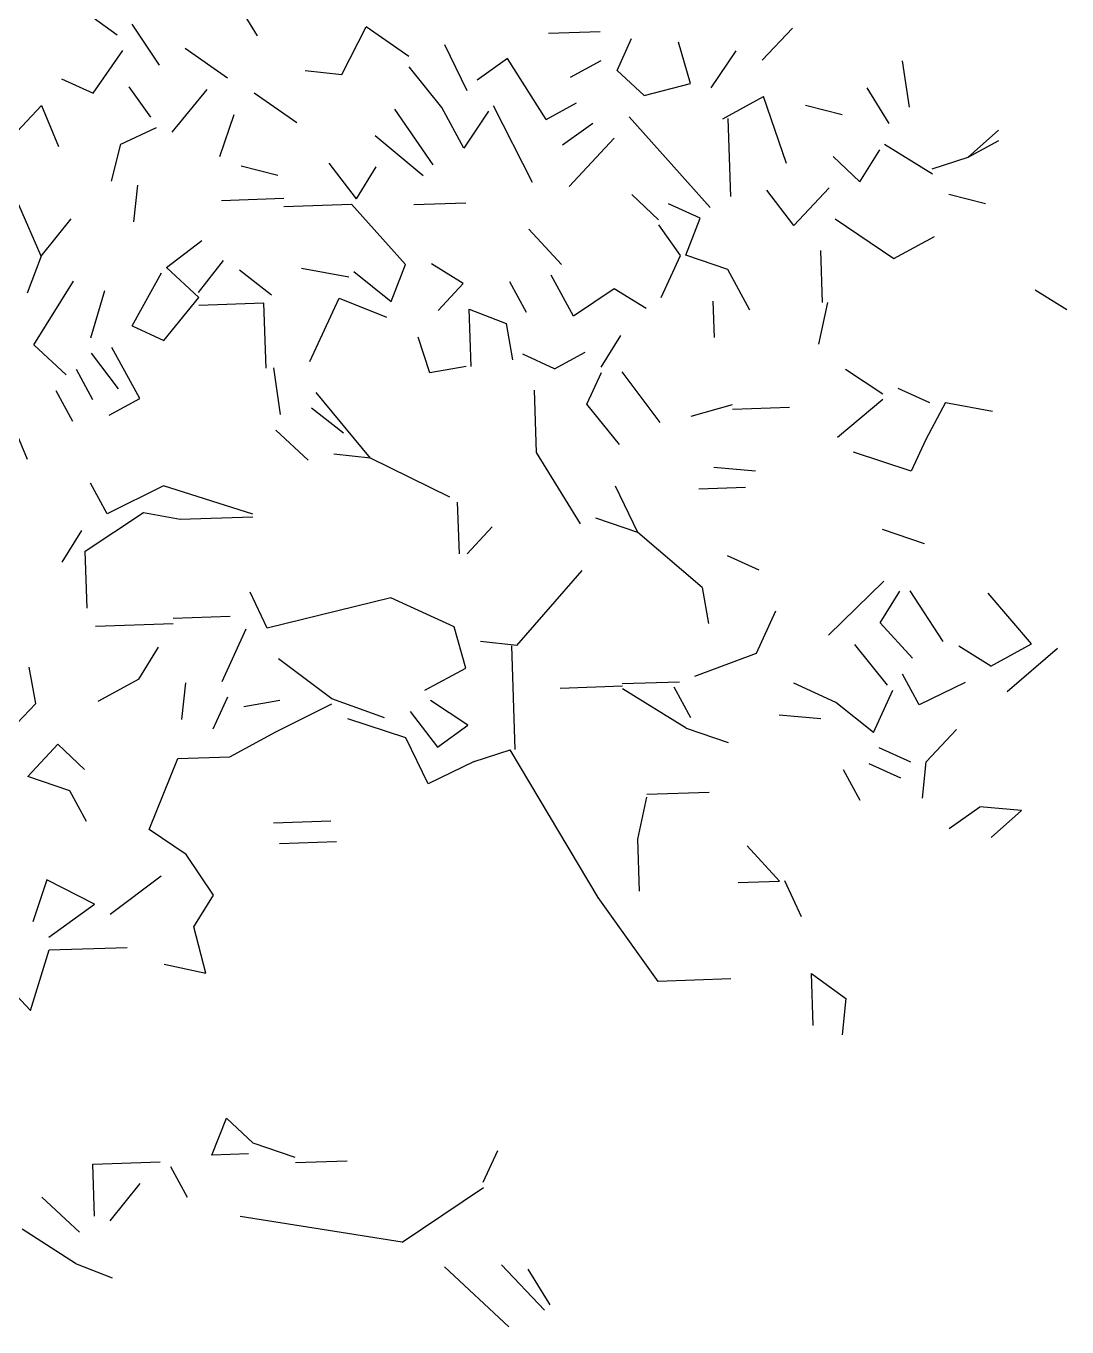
# Model space of a CAD drawing. Header units: inches. Extents: x -241 to -33, y 8 to 217.
# Drawn here: x -98.8 to -58.7, y 48.2 to 98.3 of the extents above; entities that cross this region are included whole.
import ezdxf

# ---------------------------------------------------------------- set-up
doc = ezdxf.new("R2010")
doc.units = ezdxf.units.IN
doc.header["$MEASUREMENT"] = 0
doc.layers.add('cben.net', color=7, linetype='Continuous')

# ---------------------------------------------------------------- blocks, each defined once
blk = doc.blocks.new('A$C18E60CC8')
at = {"layer": 'cben.net', "color": 3, "linetype": 'Continuous'}
for p, q in [((150.621, 89.767), (149.773, 91.141)), ((145.217, 89.788), (143.37, 91.124)), ((145.217, 89.788), (143.37, 91.124)), ((145.217, 89.788), (143.37, 91.124)), ((146.856, 88.641), (145.803, 90.207)), ((146.856, 88.641), (145.803, 90.207)), ((153.873, 88.279), (154.812, 90.112)), ((153.873, 88.279), (154.812, 90.112)), ((153.873, 88.279), (154.812, 90.112)), ((153.873, 88.279), (154.812, 90.112)), ((153.873, 88.279), (154.812, 90.112)), ((156.451, 88.965), (154.812, 90.112)), ((156.451, 88.965), (154.812, 90.112)), ((156.451, 88.965), (154.812, 90.112)), ((163.823, 89.916), (161.825, 89.848)), ((163.823, 89.916), (161.825, 89.848)), ((163.823, 89.916), (161.825, 89.848)), ((163.823, 89.916), (161.825, 89.848)), ((163.823, 89.916), (161.825, 89.848)), ((163.823, 89.916), (161.825, 89.848)), ((163.823, 89.916), (161.825, 89.848)), ((164.474, 88.434), (165.031, 89.656)), ((164.474, 88.434), (165.031, 89.656)), ((164.474, 88.434), (165.031, 89.656)), ((164.474, 88.434), (165.031, 89.656)), ((170.063, 88.824), (171.222, 90.064)), ((144.291, 87.554), (145.437, 89.194)), ((144.291, 87.554), (145.437, 89.194)), ((144.291, 87.554), (145.437, 89.194)), ((149.474, 88.13), (147.836, 89.275)), ((158.696, 87.642), (157.835, 89.412)), ((158.696, 87.642), (157.835, 89.412)), ((167.292, 87.931), (166.837, 89.517)), ((167.292, 87.931), (166.837, 89.517)), ((167.292, 87.931), (166.837, 89.517)), ((167.292, 87.931), (166.837, 89.517)), ((168.098, 87.757), (169.05, 89.191)), ((168.098, 87.757), (169.05, 89.191)), ((168.098, 87.757), (169.05, 89.191)), ((160.256, 88.894), (159.084, 88.054)), ((160.256, 88.894), (159.084, 88.054)), ((160.256, 88.894), (159.084, 88.054)), ((160.256, 88.894), (159.084, 88.054)), ((160.256, 88.894), (159.084, 88.054)), ((160.256, 88.894), (159.084, 88.054)), ((161.737, 86.541), (160.256, 88.894)), ((161.737, 86.541), (160.256, 88.894)), ((161.737, 86.541), (160.256, 88.894)), ((162.682, 88.174), (163.859, 88.815)), ((175.726, 87.014), (175.466, 88.806)), ((175.726, 87.014), (175.466, 88.806)), ((175.726, 87.014), (175.466, 88.806)), ((175.726, 87.014), (175.466, 88.806)), ((175.726, 87.014), (175.466, 88.806)), ((175.726, 87.014), (175.466, 88.806)), ((175.726, 87.014), (175.466, 88.806)), ((175.726, 87.014), (175.466, 88.806)), ((175.726, 87.014), (175.466, 88.806)), ((175.726, 87.014), (175.466, 88.806)), ((152.466, 88.431), (153.873, 88.279)), ((152.466, 88.431), (153.873, 88.279)), ((152.466, 88.431), (153.873, 88.279)), ((152.466, 88.431), (153.873, 88.279)), ((157.718, 87.006), (156.465, 88.566)), ((165.507, 87.469), (164.474, 88.434)), ((165.507, 87.469), (164.474, 88.434)), ((143.071, 88.114), (144.291, 87.554)), ((143.071, 88.114), (144.291, 87.554)), ((146.523, 86.629), (145.682, 87.801)), ((147.343, 86.056), (148.689, 87.702)), ((147.343, 86.056), (148.689, 87.702)), ((165.507, 87.469), (167.292, 87.931)), ((165.507, 87.469), (167.292, 87.931)), ((165.507, 87.469), (167.292, 87.931)), ((165.507, 87.469), (167.292, 87.931)), ((165.507, 87.469), (167.292, 87.931)), ((174.948, 86.389), (174.102, 87.761)), ((174.948, 86.389), (174.102, 87.761)), ((152.135, 86.418), (150.494, 87.563)), ((152.135, 86.418), (150.494, 87.563)), ((161.737, 86.541), (162.914, 87.182)), ((161.737, 86.541), (162.914, 87.182)), ((168.538, 86.572), (170.11, 87.426)), ((168.538, 86.572), (170.11, 87.426)), ((170.999, 84.853), (170.11, 87.426)), ((170.999, 84.853), (170.11, 87.426)), ((170.999, 84.853), (170.11, 87.426)), ((170.999, 84.853), (170.11, 87.426)), ((170.999, 84.853), (170.11, 87.426)), ((140.566, 85.228), (142.306, 87.087)), ((140.566, 85.228), (142.306, 87.087)), ((142.306, 87.087), (142.96, 85.508)), ((142.306, 87.087), (142.96, 85.508)), ((142.306, 87.087), (142.96, 85.508)), ((142.306, 87.087), (142.96, 85.508)), ((149.176, 85.117), (149.722, 86.737)), ((149.176, 85.117), (149.722, 86.737)), ((149.176, 85.117), (149.722, 86.737)), ((149.176, 85.117), (149.722, 86.737)), ((149.176, 85.117), (149.722, 86.737)), ((157.392, 84.796), (155.918, 86.946)), ((157.392, 84.796), (155.918, 86.946)), ((157.392, 84.796), (155.918, 86.946)), ((157.392, 84.796), (155.918, 86.946)), ((158.571, 85.435), (157.718, 87.006)), ((158.571, 85.435), (157.718, 87.006)), ((158.571, 85.435), (157.718, 87.006)), ((158.571, 85.435), (157.718, 87.006)), ((159.523, 86.869), (158.571, 85.435)), ((159.523, 86.869), (158.571, 85.435)), ((161.217, 84.124), (159.716, 87.074)), ((161.217, 84.124), (159.716, 87.074)), ((168.054, 83.154), (164.934, 86.649)), ((168.054, 83.154), (164.934, 86.649)), ((168.054, 83.154), (164.934, 86.649)), ((173.135, 86.726), (171.724, 87.079)), ((145.358, 85.589), (146.739, 86.237)), ((162.369, 85.563), (163.542, 86.402)), ((162.369, 85.563), (163.542, 86.402)), ((162.369, 85.563), (163.542, 86.402)), ((162.369, 85.563), (163.542, 86.402)), ((168.737, 86.578), (168.838, 83.58)), ((168.737, 86.578), (168.838, 83.58)), ((177.993, 85.089), (179.16, 86.129)), ((177.993, 85.089), (179.16, 86.129)), ((177.993, 85.089), (179.16, 86.129)), ((177.993, 85.089), (179.16, 86.129)), ((157.006, 84.38), (155.153, 85.92)), ((162.621, 83.97), (164.361, 85.829)), ((162.621, 83.97), (164.361, 85.829)), ((162.621, 83.97), (164.361, 85.829)), ((177.993, 85.089), (179.172, 85.73)), ((177.993, 85.089), (179.172, 85.73)), ((145.005, 84.175), (145.358, 85.589)), ((145.005, 84.175), (145.358, 85.589)), ((173.822, 84.148), (174.582, 85.377)), ((173.822, 84.148), (174.582, 85.377)), ((176.614, 84.443), (174.774, 85.582)), ((176.614, 84.443), (174.774, 85.582)), ((176.614, 84.443), (174.774, 85.582)), ((176.614, 84.443), (174.774, 85.582)), ((176.614, 84.443), (174.774, 85.582)), ((151.403, 84.391), (149.989, 84.745)), ((151.403, 84.391), (149.989, 84.745)), ((151.403, 84.391), (149.989, 84.745)), ((154.433, 83.494), (153.387, 84.86)), ((154.433, 83.494), (153.387, 84.86)), ((154.433, 83.494), (153.387, 84.86)), ((154.433, 83.494), (153.387, 84.86)), ((154.433, 83.494), (155.193, 84.721)), ((154.433, 83.494), (155.193, 84.721)), ((172.789, 85.115), (173.822, 84.148)), ((172.789, 85.115), (173.822, 84.148)), ((172.789, 85.115), (173.822, 84.148)), ((172.789, 85.115), (173.822, 84.148)), ((172.789, 85.115), (173.822, 84.148)), ((172.789, 85.115), (173.822, 84.148)), ((176.607, 84.644), (177.993, 85.089)), ((176.607, 84.644), (177.993, 85.089)), ((145.858, 82.604), (146.012, 84.011)), ((145.858, 82.604), (146.012, 84.011)), ((145.858, 82.604), (146.012, 84.011)), ((145.858, 82.604), (146.012, 84.011)), ((145.858, 82.604), (146.012, 84.011)), ((145.858, 82.604), (146.012, 84.011)), ((166.068, 82.687), (165.035, 83.652)), ((166.068, 82.687), (165.035, 83.652)), ((166.068, 82.687), (165.035, 83.652)), ((166.068, 82.687), (165.035, 83.652)), ((166.068, 82.687), (165.035, 83.652)), ((166.068, 82.687), (165.035, 83.652)), ((171.279, 82.462), (170.231, 83.828)), ((171.279, 82.462), (170.231, 83.828)), ((171.279, 82.462), (172.632, 83.908)), ((171.279, 82.462), (172.632, 83.908)), ((177.241, 83.665), (178.654, 83.311)), ((177.241, 83.665), (178.654, 83.311)), ((177.241, 83.665), (178.654, 83.311)), ((142.3, 81.282), (141.434, 83.254)), ((142.3, 81.282), (141.434, 83.254)), ((142.3, 81.282), (141.434, 83.254)), ((142.3, 81.282), (141.434, 83.254)), ((151.633, 83.5), (149.233, 83.419)), ((151.633, 83.5), (149.233, 83.419)), ((151.633, 83.5), (149.233, 83.419)), ((151.642, 83.199), (154.241, 83.287)), ((151.642, 83.199), (154.241, 83.287)), ((151.642, 83.199), (154.241, 83.287)), ((156.321, 80.956), (154.241, 83.287)), ((156.321, 80.956), (154.241, 83.287)), ((156.321, 80.956), (154.241, 83.287)), ((156.321, 80.956), (154.241, 83.287)), ((156.321, 80.956), (154.241, 83.287)), ((156.643, 83.267), (158.643, 83.335)), ((156.643, 83.267), (158.643, 83.335)), ((156.643, 83.267), (158.643, 83.335)), ((167.666, 82.74), (166.448, 83.3)), ((167.666, 82.74), (166.448, 83.3)), ((167.666, 82.74), (166.448, 83.3)), ((167.666, 82.74), (166.448, 83.3)), ((142.3, 81.282), (143.454, 82.723)), ((167.113, 81.321), (167.666, 82.74)), ((167.113, 81.321), (167.666, 82.74)), ((172.872, 82.716), (175.122, 81.191)), ((162.325, 80.958), (161.078, 82.319)), ((166.915, 81.313), (166.075, 82.487)), ((166.915, 81.313), (166.075, 82.487)), ((166.915, 81.313), (166.075, 82.487)), ((166.915, 81.313), (166.075, 82.487)), ((166.915, 81.313), (166.075, 82.487)), ((166.915, 81.313), (166.075, 82.487)), ((166.915, 81.313), (166.075, 82.487)), ((166.915, 81.313), (166.075, 82.487)), ((147.12, 80.845), (148.484, 81.892)), ((147.12, 80.845), (148.484, 81.892)), ((175.122, 81.191), (176.695, 82.046)), ((175.122, 81.191), (176.695, 82.046)), ((142.3, 81.282), (141.749, 79.865)), ((142.3, 81.282), (141.749, 79.865)), ((142.3, 81.282), (141.749, 79.865)), ((142.3, 81.282), (141.749, 79.865)), ((142.3, 81.282), (141.749, 79.865)), ((142.3, 81.282), (141.749, 79.865)), ((166.168, 79.688), (166.915, 81.313)), ((166.168, 79.688), (166.915, 81.313)), ((168.734, 80.775), (167.113, 81.321)), ((168.734, 80.775), (167.113, 81.321)), ((168.734, 80.775), (167.113, 81.321)), ((168.734, 80.775), (167.113, 81.321)), ((172.379, 79.497), (172.311, 81.497)), ((145.794, 78.6), (146.927, 80.638)), ((145.794, 78.6), (146.927, 80.638)), ((145.794, 78.6), (146.927, 80.638)), ((148.359, 79.686), (147.12, 80.845)), ((148.352, 79.885), (149.312, 81.119)), ((148.352, 79.885), (149.312, 81.119)), ((148.352, 79.885), (149.312, 81.119)), ((148.352, 79.885), (149.312, 81.119)), ((148.352, 79.885), (149.312, 81.119)), ((148.352, 79.885), (149.312, 81.119)), ((151.157, 79.781), (149.925, 80.74)), ((151.157, 79.781), (149.925, 80.74)), ((151.157, 79.781), (149.925, 80.74)), ((152.324, 80.821), (154.136, 80.482)), ((152.324, 80.821), (154.136, 80.482)), ((154.329, 80.689), (155.768, 79.537)), ((154.329, 80.689), (155.768, 79.537)), ((154.329, 80.689), (155.768, 79.537)), ((154.329, 80.689), (155.768, 79.537)), ((154.329, 80.689), (155.768, 79.537)), ((154.329, 80.689), (155.768, 79.537)), ((155.768, 79.537), (156.321, 80.956)), ((155.768, 79.537), (156.321, 80.956)), ((158.547, 80.229), (157.321, 80.989)), ((158.547, 80.229), (157.321, 80.989)), ((158.547, 80.229), (157.321, 80.989)), ((169.587, 79.204), (168.734, 80.775)), ((169.587, 79.204), (168.734, 80.775)), ((169.587, 79.204), (168.734, 80.775)), ((169.587, 79.204), (168.734, 80.775)), ((142.017, 77.871), (143.536, 80.325)), ((142.017, 77.871), (143.536, 80.325)), ((142.017, 77.871), (143.536, 80.325)), ((157.582, 79.197), (158.547, 80.229)), ((157.582, 79.197), (158.547, 80.229)), ((157.582, 79.197), (158.547, 80.229)), ((160.984, 79.113), (160.345, 80.292)), ((162.79, 78.973), (161.938, 80.546)), ((162.79, 78.973), (161.938, 80.546)), ((162.79, 78.973), (161.938, 80.546)), ((162.79, 78.973), (161.938, 80.546)), ((162.79, 78.973), (161.938, 80.546)), ((162.79, 78.973), (161.938, 80.546)), ((162.79, 78.973), (161.938, 80.546)), ((162.79, 78.973), (161.938, 80.546)), ((144.208, 78.146), (144.749, 79.966)), ((144.208, 78.146), (144.749, 79.966)), ((144.208, 78.146), (144.749, 79.966)), ((144.208, 78.146), (144.749, 79.966)), ((144.208, 78.146), (144.749, 79.966)), ((147.015, 78.04), (148.359, 79.686)), ((147.015, 78.04), (148.359, 79.686)), ((147.015, 78.04), (148.359, 79.686)), ((147.015, 78.04), (148.359, 79.686)), ((147.015, 78.04), (148.359, 79.686)), ((147.015, 78.04), (148.359, 79.686)), ((147.015, 78.04), (148.359, 79.686)), ((147.015, 78.04), (148.359, 79.686)), ((147.015, 78.04), (148.359, 79.686)), ((152.644, 77.23), (153.763, 79.669)), ((152.644, 77.23), (153.763, 79.669)), ((152.644, 77.23), (153.763, 79.669)), ((152.644, 77.23), (153.763, 79.669)), ((152.644, 77.23), (153.763, 79.669)), ((152.644, 77.23), (153.763, 79.669)), ((153.763, 79.669), (155.588, 78.931)), ((153.763, 79.669), (155.588, 78.931)), ((153.763, 79.669), (155.588, 78.931)), ((164.355, 80.026), (162.79, 78.973)), ((164.355, 80.026), (162.79, 78.973)), ((164.355, 80.026), (162.79, 78.973)), ((165.584, 79.268), (164.355, 80.026)), ((165.584, 79.268), (164.355, 80.026)), ((165.584, 79.268), (164.355, 80.026)), ((165.584, 79.268), (164.355, 80.026)), ((165.584, 79.268), (164.355, 80.026)), ((165.584, 79.268), (164.355, 80.026)), ((165.584, 79.268), (164.355, 80.026)), ((165.584, 79.268), (164.355, 80.026)), ((165.584, 79.268), (164.355, 80.026)), ((165.584, 79.268), (164.355, 80.026)), ((181.794, 79.215), (180.569, 79.973)), ((150.868, 79.471), (148.369, 79.387)), ((150.868, 79.471), (148.369, 79.387)), ((150.868, 79.471), (148.369, 79.387)), ((150.868, 79.471), (148.369, 79.387)), ((150.868, 79.471), (148.369, 79.387)), ((150.868, 79.471), (148.369, 79.387)), ((150.952, 76.972), (150.868, 79.471)), ((150.952, 76.972), (150.868, 79.471)), ((158.78, 79.237), (160.199, 78.686)), ((158.78, 79.237), (160.199, 78.686)), ((158.78, 79.237), (160.199, 78.686)), ((158.78, 79.237), (160.199, 78.686)), ((158.78, 79.237), (160.199, 78.686)), ((158.78, 79.237), (160.199, 78.686)), ((158.855, 77.04), (158.78, 79.237)), ((168.223, 78.157), (168.175, 79.556)), ((168.223, 78.157), (168.175, 79.556)), ((168.223, 78.157), (168.175, 79.556)), ((172.233, 77.891), (172.581, 79.504)), ((172.233, 77.891), (172.581, 79.504)), ((172.233, 77.891), (172.581, 79.504)), ((172.233, 77.891), (172.581, 79.504)), ((160.199, 78.686), (160.448, 77.294)), ((145.794, 78.6), (147.015, 78.04)), ((145.794, 78.6), (147.015, 78.04)), ((145.794, 78.6), (147.015, 78.04)), ((145.794, 78.6), (147.015, 78.04)), ((157.262, 76.787), (156.815, 78.171)), ((157.262, 76.787), (156.815, 78.171)), ((157.262, 76.787), (156.815, 78.171)), ((157.262, 76.787), (156.815, 78.171)), ((163.859, 77.009), (164.617, 78.235)), ((163.859, 77.009), (164.617, 78.235)), ((163.859, 77.009), (164.617, 78.235)), ((163.859, 77.009), (164.617, 78.235)), ((163.859, 77.009), (164.617, 78.235)), ((143.256, 76.712), (142.017, 77.871)), ((143.256, 76.712), (142.017, 77.871)), ((143.256, 76.712), (142.017, 77.871)), ((143.256, 76.712), (142.017, 77.871)), ((146.089, 75.807), (145.021, 77.772)), ((146.089, 75.807), (145.021, 77.772)), ((146.089, 75.807), (145.021, 77.772)), ((146.089, 75.807), (145.021, 77.772)), ((145.274, 76.181), (144.229, 77.547)), ((145.274, 76.181), (144.229, 77.547)), ((145.274, 76.181), (144.229, 77.547)), ((162.061, 76.948), (160.84, 77.507)), ((162.061, 76.948), (160.84, 77.507)), ((162.061, 76.948), (160.84, 77.507)), ((162.061, 76.948), (160.84, 77.507)), ((162.061, 76.948), (163.239, 77.587)), ((162.061, 76.948), (163.239, 77.587)), ((144.289, 75.747), (143.65, 76.926)), ((144.289, 75.747), (143.65, 76.926)), ((144.289, 75.747), (143.65, 76.926)), ((144.289, 75.747), (143.65, 76.926)), ((144.289, 75.747), (143.65, 76.926)), ((151.512, 75.19), (151.252, 76.983)), ((151.512, 75.19), (151.252, 76.983)), ((151.512, 75.19), (151.252, 76.983)), ((158.655, 77.032), (157.262, 76.787)), ((158.655, 77.032), (157.262, 76.787)), ((158.655, 77.032), (157.262, 76.787)), ((163.306, 75.59), (163.867, 76.807)), ((163.306, 75.59), (163.867, 76.807)), ((163.306, 75.59), (163.867, 76.807)), ((163.306, 75.59), (163.867, 76.807)), ((163.306, 75.59), (163.867, 76.807)), ((163.306, 75.59), (163.867, 76.807)), ((163.306, 75.59), (163.867, 76.807)), ((163.306, 75.59), (163.867, 76.807)), ((163.306, 75.59), (163.867, 76.807)), ((163.306, 75.59), (163.867, 76.807)), ((166.132, 74.885), (164.663, 76.835)), ((166.132, 74.885), (164.663, 76.835)), ((166.132, 74.885), (164.663, 76.835)), ((174.699, 75.974), (173.265, 76.926)), ((174.699, 75.974), (173.265, 76.926)), ((174.699, 75.974), (173.265, 76.926)), ((174.699, 75.974), (173.265, 76.926)), ((161.369, 73.722), (161.288, 76.122)), ((161.369, 73.722), (161.288, 76.122)), ((176.512, 75.634), (175.292, 76.194)), ((176.512, 75.634), (175.292, 76.194)), ((176.512, 75.634), (175.292, 76.194)), ((176.512, 75.634), (175.292, 76.194)), ((176.512, 75.634), (175.292, 76.194)), ((176.512, 75.634), (175.292, 76.194)), ((143.516, 74.921), (142.877, 76.099)), ((144.91, 75.167), (146.089, 75.807)), ((144.91, 75.167), (146.089, 75.807)), ((144.91, 75.167), (146.089, 75.807)), ((144.91, 75.167), (146.089, 75.807)), ((144.91, 75.167), (146.089, 75.807)), ((144.91, 75.167), (146.089, 75.807)), ((144.91, 75.167), (146.089, 75.807)), ((144.91, 75.167), (146.089, 75.807)), ((144.91, 75.167), (146.089, 75.807)), ((144.91, 75.167), (146.089, 75.807)), ((154.971, 73.506), (152.884, 76.038)), ((154.971, 73.506), (152.884, 76.038)), ((154.971, 73.506), (152.884, 76.038)), ((154.971, 73.506), (152.884, 76.038)), ((154.971, 73.506), (152.884, 76.038)), ((154.971, 73.506), (152.884, 76.038)), ((172.954, 74.313), (174.706, 75.775)), ((172.954, 74.313), (174.706, 75.775)), ((172.954, 74.313), (174.706, 75.775)), ((177.112, 75.654), (176.36, 74.229)), ((177.112, 75.654), (176.36, 74.229)), ((177.112, 75.654), (176.36, 74.229)), ((177.112, 75.654), (176.36, 74.229)), ((177.112, 75.654), (178.925, 75.317)), ((177.112, 75.654), (178.925, 75.317)), ((177.112, 75.654), (178.925, 75.317)), ((153.939, 74.473), (152.706, 75.43)), ((153.939, 74.473), (152.706, 75.43)), ((153.939, 74.473), (152.706, 75.43)), ((164.559, 74.03), (163.306, 75.59)), ((164.559, 74.03), (163.306, 75.59)), ((164.559, 74.03), (163.306, 75.59)), ((164.559, 74.03), (163.306, 75.59)), ((164.559, 74.03), (163.306, 75.59)), ((164.559, 74.03), (163.306, 75.59)), ((164.559, 74.03), (163.306, 75.59)), ((167.324, 75.125), (168.909, 75.579)), ((167.324, 75.125), (168.909, 75.579)), ((167.324, 75.125), (168.909, 75.579)), ((171.116, 75.452), (168.917, 75.377)), ((171.116, 75.452), (168.917, 75.377)), ((141.764, 73.46), (141.112, 75.038)), ((141.764, 73.46), (141.112, 75.038)), ((152.573, 73.425), (151.333, 74.584)), ((152.573, 73.425), (151.333, 74.584)), ((152.573, 73.425), (151.333, 74.584)), ((152.573, 73.425), (151.333, 74.584)), ((152.573, 73.425), (151.333, 74.584)), ((176.36, 74.229), (175.8, 73.008)), ((154.971, 73.506), (153.567, 73.66)), ((163.061, 70.979), (161.369, 73.722)), ((163.061, 70.979), (161.369, 73.722)), ((163.061, 70.979), (161.369, 73.722)), ((163.061, 70.979), (161.369, 73.722)), ((175.8, 73.008), (173.573, 73.733)), ((175.8, 73.008), (173.573, 73.733)), ((175.8, 73.008), (173.573, 73.733)), ((175.8, 73.008), (173.573, 73.733)), ((175.8, 73.008), (173.573, 73.733)), ((175.8, 73.008), (173.573, 73.733)), ((175.8, 73.008), (173.573, 73.733)), ((158.024, 72.008), (154.971, 73.506)), ((158.024, 72.008), (154.971, 73.506)), ((169.797, 73.008), (168.19, 73.152)), ((169.797, 73.008), (168.19, 73.152)), ((169.797, 73.008), (168.19, 73.152)), ((144.838, 71.364), (144.197, 72.543)), ((144.838, 71.364), (144.197, 72.543)), ((144.838, 71.364), (144.197, 72.543)), ((147.003, 72.437), (144.838, 71.364)), ((147.003, 72.437), (144.838, 71.364)), ((150.441, 71.353), (147.003, 72.437)), ((165.275, 70.651), (164.414, 72.424)), ((167.618, 72.332), (169.418, 72.393)), ((167.618, 72.332), (169.418, 72.393)), ((167.618, 72.332), (169.418, 72.393)), ((167.618, 72.332), (169.418, 72.393)), ((167.618, 72.332), (169.418, 72.393)), ((167.618, 72.332), (169.418, 72.393)), ((167.618, 72.332), (169.418, 72.393)), ((167.618, 72.332), (169.418, 72.393)), ((158.399, 69.82), (158.331, 71.819)), ((158.399, 69.82), (158.331, 71.819)), ((143.985, 69.933), (146.237, 71.411)), ((143.985, 69.933), (146.237, 71.411)), ((143.985, 69.933), (146.237, 71.411)), ((143.985, 69.933), (146.237, 71.411)), ((143.985, 69.933), (146.237, 71.411)), ((143.985, 69.933), (146.237, 71.411)), ((143.985, 69.933), (146.237, 71.411)), ((146.237, 71.411), (147.647, 71.158)), ((146.237, 71.411), (147.647, 71.158)), ((147.647, 71.158), (150.445, 71.252)), ((147.647, 71.158), (150.445, 71.252)), ((147.647, 71.158), (150.445, 71.252)), ((147.647, 71.158), (150.445, 71.252)), ((165.275, 70.651), (163.654, 71.199)), ((165.275, 70.651), (163.654, 71.199)), ((165.275, 70.651), (163.654, 71.199)), ((143.101, 69.503), (143.859, 70.73)), ((143.101, 69.503), (143.859, 70.73)), ((143.101, 69.503), (143.859, 70.73)), ((143.101, 69.503), (143.859, 70.73)), ((143.101, 69.503), (143.859, 70.73)), ((143.101, 69.503), (143.859, 70.73)), ((143.101, 69.503), (143.859, 70.73)), ((158.698, 69.831), (159.664, 70.864)), ((158.698, 69.831), (159.664, 70.864)), ((158.698, 69.831), (159.664, 70.864)), ((167.747, 68.535), (165.275, 70.651)), ((167.747, 68.535), (165.275, 70.651)), ((167.747, 68.535), (165.275, 70.651)), ((167.747, 68.535), (165.275, 70.651)), ((167.747, 68.535), (165.275, 70.651)), ((167.747, 68.535), (165.275, 70.651)), ((174.675, 70.77), (176.294, 70.223)), ((174.675, 70.77), (176.294, 70.223)), ((144.06, 67.736), (143.985, 69.933)), ((144.06, 67.736), (143.985, 69.933)), ((144.06, 67.736), (143.985, 69.933)), ((168.706, 69.767), (169.926, 69.208)), ((168.706, 69.767), (169.926, 69.208)), ((168.706, 69.767), (169.926, 69.208)), ((160.616, 66.292), (163.121, 69.179)), ((160.616, 66.292), (163.121, 69.179)), ((160.616, 66.292), (163.121, 69.179)), ((172.612, 66.696), (174.743, 68.771)), ((172.612, 66.696), (174.743, 68.771)), ((172.612, 66.696), (174.743, 68.771)), ((150.991, 66.969), (150.342, 68.348)), ((150.991, 66.969), (150.342, 68.348)), ((150.991, 66.969), (150.342, 68.348)), ((155.753, 68.13), (150.991, 66.969)), ((155.753, 68.13), (150.991, 66.969)), ((158.192, 67.011), (155.753, 68.13)), ((158.192, 67.011), (155.753, 68.13)), ((158.192, 67.011), (155.753, 68.13)), ((158.192, 67.011), (155.753, 68.13)), ((158.192, 67.011), (155.753, 68.13)), ((158.192, 67.011), (155.753, 68.13)), ((167.747, 68.535), (167.994, 67.143)), ((167.747, 68.535), (167.994, 67.143)), ((167.747, 68.535), (167.994, 67.143)), ((174.597, 67.165), (175.355, 68.392)), ((174.597, 67.165), (175.355, 68.392)), ((174.597, 67.165), (175.355, 68.392)), ((174.597, 67.165), (175.355, 68.392)), ((174.597, 67.165), (175.355, 68.392)), ((177.023, 66.447), (175.756, 68.405)), ((180.427, 66.361), (178.76, 68.306)), ((180.427, 66.361), (178.76, 68.306)), ((180.427, 66.361), (178.76, 68.306)), ((180.427, 66.361), (178.76, 68.306)), ((180.427, 66.361), (178.76, 68.306)), ((169.834, 66.004), (170.579, 67.63)), ((144.384, 67.044), (147.383, 67.147)), ((144.384, 67.044), (147.383, 67.147)), ((147.376, 67.348), (149.573, 67.421)), ((147.376, 67.348), (149.573, 67.421)), ((147.376, 67.348), (149.573, 67.421)), ((175.844, 65.806), (174.597, 67.165)), ((175.844, 65.806), (174.597, 67.165)), ((175.844, 65.806), (174.597, 67.165)), ((175.844, 65.806), (174.597, 67.165)), ((149.258, 64.907), (150.19, 66.942)), ((149.258, 64.907), (150.19, 66.942)), ((149.258, 64.907), (150.19, 66.942)), ((158.646, 65.427), (158.192, 67.011)), ((158.646, 65.427), (158.192, 67.011)), ((158.646, 65.427), (158.192, 67.011)), ((158.646, 65.427), (158.192, 67.011)), ((158.646, 65.427), (158.192, 67.011)), ((158.646, 65.427), (158.192, 67.011)), ((158.646, 65.427), (158.192, 67.011)), ((158.646, 65.427), (158.192, 67.011)), ((146.054, 65.001), (146.812, 66.227)), ((146.054, 65.001), (146.812, 66.227)), ((146.054, 65.001), (146.812, 66.227)), ((160.616, 66.292), (159.212, 66.445)), ((160.616, 66.292), (159.212, 66.445)), ((160.616, 66.292), (159.212, 66.445)), ((160.616, 66.292), (159.212, 66.445)), ((160.616, 66.292), (159.212, 66.445)), ((160.616, 66.292), (159.212, 66.445)), ((160.616, 66.292), (159.212, 66.445)), ((160.616, 66.292), (159.212, 66.445)), ((160.616, 66.292), (159.212, 66.445)), ((160.552, 62.289), (160.419, 66.286)), ((160.552, 62.289), (160.419, 66.286)), ((174.879, 64.774), (173.624, 66.332)), ((174.879, 64.774), (173.624, 66.332)), ((174.879, 64.774), (173.624, 66.332)), ((178.856, 65.508), (177.629, 66.268)), ((178.856, 65.508), (177.629, 66.268)), ((178.856, 65.508), (177.629, 66.268)), ((178.856, 65.508), (177.629, 66.268)), ((178.856, 65.508), (177.629, 66.268)), ((178.856, 65.508), (177.629, 66.268)), ((178.856, 65.508), (177.629, 66.268)), ((178.856, 65.508), (177.629, 66.268)), ((178.856, 65.508), (180.427, 66.361)), ((178.856, 65.508), (180.427, 66.361)), ((178.856, 65.508), (180.427, 66.361)), ((178.856, 65.508), (180.427, 66.361)), ((179.489, 64.53), (181.434, 66.196)), ((179.489, 64.53), (181.434, 66.196)), ((179.489, 64.53), (181.434, 66.196)), ((179.489, 64.53), (181.434, 66.196)), ((179.489, 64.53), (181.434, 66.196)), ((179.489, 64.53), (181.434, 66.196)), ((179.489, 64.53), (181.434, 66.196)), ((179.489, 64.53), (181.434, 66.196)), ((179.489, 64.53), (181.434, 66.196)), ((179.489, 64.53), (181.434, 66.196)), ((179.489, 64.53), (181.434, 66.196)), ((153.483, 64.25), (151.43, 65.782)), ((153.483, 64.25), (151.43, 65.782)), ((153.483, 64.25), (151.43, 65.782)), ((153.483, 64.25), (151.43, 65.782)), ((167.461, 65.123), (169.834, 66.004)), ((167.461, 65.123), (169.834, 66.004)), ((167.461, 65.123), (169.834, 66.004)), ((167.461, 65.123), (169.834, 66.004)), ((142.083, 64.067), (141.835, 65.458)), ((157.073, 64.572), (158.646, 65.427)), ((157.073, 64.572), (158.646, 65.427)), ((157.073, 64.572), (158.646, 65.427)), ((157.073, 64.572), (158.646, 65.427)), ((176.104, 64.014), (175.463, 65.195)), ((146.054, 65.001), (144.481, 64.147)), ((146.054, 65.001), (144.481, 64.147)), ((146.054, 65.001), (144.481, 64.147)), ((146.054, 65.001), (144.481, 64.147)), ((146.054, 65.001), (144.481, 64.147)), ((147.708, 63.455), (147.859, 64.861)), ((147.708, 63.455), (147.859, 64.861)), ((147.708, 63.455), (147.859, 64.861)), ((147.708, 63.455), (147.859, 64.861)), ((164.674, 64.73), (162.274, 64.647)), ((164.674, 64.73), (162.274, 64.647)), ((164.674, 64.73), (162.274, 64.647)), ((164.674, 64.73), (162.274, 64.647)), ((164.674, 64.73), (162.274, 64.647)), ((164.674, 64.73), (162.274, 64.647)), ((164.67, 64.83), (166.868, 64.904)), ((164.67, 64.83), (166.868, 64.904)), ((167.13, 63.111), (164.676, 64.629)), ((167.13, 63.111), (164.676, 64.629)), ((167.13, 63.111), (164.676, 64.629)), ((167.13, 63.111), (164.676, 64.629)), ((167.13, 63.111), (164.676, 64.629)), ((167.316, 63.517), (166.675, 64.695)), ((167.316, 63.517), (166.675, 64.695)), ((167.316, 63.517), (166.675, 64.695)), ((167.316, 63.517), (166.675, 64.695)), ((167.316, 63.517), (166.675, 64.695)), ((167.316, 63.517), (166.675, 64.695)), ((172.899, 64.107), (171.271, 64.85)), ((172.899, 64.107), (171.271, 64.85)), ((172.899, 64.107), (171.271, 64.85)), ((177.876, 64.874), (176.104, 64.014)), ((177.876, 64.874), (176.104, 64.014)), ((177.876, 64.874), (176.104, 64.014)), ((177.876, 64.874), (176.104, 64.014)), ((177.876, 64.874), (176.104, 64.014)), ((177.876, 64.874), (176.104, 64.014)), ((177.876, 64.874), (176.104, 64.014)), ((177.876, 64.874), (176.104, 64.014)), ((177.876, 64.874), (176.104, 64.014)), ((177.876, 64.874), (176.104, 64.014)), ((177.876, 64.874), (176.104, 64.014)), ((177.876, 64.874), (176.104, 64.014)), ((177.876, 64.874), (176.104, 64.014)), ((177.876, 64.874), (176.104, 64.014)), ((148.92, 63.096), (149.478, 64.316)), ((148.92, 63.096), (149.478, 64.316)), ((148.92, 63.096), (149.478, 64.316)), ((151.485, 64.182), (150.092, 63.937)), ((155.51, 63.519), (153.483, 64.25)), ((155.51, 63.519), (153.483, 64.25)), ((155.51, 63.519), (153.483, 64.25)), ((155.51, 63.519), (153.483, 64.25)), ((155.51, 63.519), (153.483, 64.25)), ((158.719, 63.226), (157.288, 64.178)), ((158.719, 63.226), (157.288, 64.178)), ((158.719, 63.226), (157.288, 64.178)), ((158.719, 63.226), (157.288, 64.178)), ((174.338, 62.953), (172.899, 64.107)), ((174.338, 62.953), (172.899, 64.107)), ((174.338, 62.953), (172.899, 64.107)), ((174.338, 62.953), (172.899, 64.107)), ((174.338, 62.953), (172.899, 64.107)), ((174.338, 62.953), (172.899, 64.107)), ((174.338, 62.953), (172.899, 64.107)), ((174.338, 62.953), (172.899, 64.107)), ((174.338, 62.953), (172.899, 64.107)), ((174.338, 62.953), (175.085, 64.579)), ((174.338, 62.953), (175.085, 64.579)), ((174.338, 62.953), (175.085, 64.579)), ((174.338, 62.953), (175.085, 64.579)), ((174.338, 62.953), (175.085, 64.579)), ((141.116, 63.034), (142.083, 64.067)), ((151.326, 62.977), (153.49, 64.05)), ((151.326, 62.977), (153.49, 64.05)), ((151.326, 62.977), (153.49, 64.05)), ((151.326, 62.977), (153.49, 64.05)), ((151.326, 62.977), (153.49, 64.05)), ((151.326, 62.977), (153.49, 64.05)), ((156.502, 63.754), (157.549, 62.386)), ((156.502, 63.754), (157.549, 62.386)), ((156.502, 63.754), (157.549, 62.386)), ((156.502, 63.754), (157.549, 62.386)), ((156.502, 63.754), (157.549, 62.386)), ((156.502, 63.754), (157.549, 62.386)), ((170.715, 63.633), (172.321, 63.486)), ((156.335, 62.747), (154.109, 63.472)), ((156.335, 62.747), (154.109, 63.472)), ((156.335, 62.747), (154.109, 63.472)), ((156.335, 62.747), (154.109, 63.472)), ((156.335, 62.747), (154.109, 63.472)), ((156.335, 62.747), (154.109, 63.472)), ((157.549, 62.386), (158.719, 63.226)), ((157.549, 62.386), (158.719, 63.226)), ((157.549, 62.386), (158.719, 63.226)), ((157.549, 62.386), (158.719, 63.226)), ((167.13, 63.111), (168.75, 62.565)), ((149.557, 62.018), (151.326, 62.977)), ((149.557, 62.018), (151.326, 62.977)), ((149.557, 62.018), (151.326, 62.977)), ((157.194, 60.976), (156.335, 62.747)), ((157.194, 60.976), (156.335, 62.747)), ((157.194, 60.976), (156.335, 62.747)), ((157.194, 60.976), (156.335, 62.747)), ((157.194, 60.976), (156.335, 62.747)), ((157.194, 60.976), (156.335, 62.747)), ((176.378, 61.822), (177.537, 63.062)), ((176.378, 61.822), (177.537, 63.062)), ((176.378, 61.822), (177.537, 63.062)), ((176.378, 61.822), (177.537, 63.062)), ((176.378, 61.822), (177.537, 63.062)), ((141.777, 61.254), (142.936, 62.494)), ((141.777, 61.254), (142.936, 62.494)), ((141.777, 61.254), (142.936, 62.494)), ((142.936, 62.494), (143.969, 61.529)), ((142.936, 62.494), (143.969, 61.529)), ((142.936, 62.494), (143.969, 61.529)), ((142.936, 62.494), (143.969, 61.529)), ((142.936, 62.494), (143.969, 61.529)), ((158.967, 61.835), (160.353, 62.281)), ((158.967, 61.835), (160.353, 62.281)), ((158.967, 61.835), (160.353, 62.281)), ((158.967, 61.835), (160.353, 62.281)), ((158.967, 61.835), (160.353, 62.281)), ((163.748, 56.592), (160.353, 62.281)), ((163.748, 56.592), (160.353, 62.281)), ((163.748, 56.592), (160.353, 62.281)), ((163.748, 56.592), (160.353, 62.281)), ((163.748, 56.592), (160.353, 62.281)), ((163.748, 56.592), (160.353, 62.281)), ((175.778, 61.802), (174.558, 62.362)), ((175.778, 61.802), (174.558, 62.362)), ((175.778, 61.802), (174.558, 62.362)), ((146.45, 59.211), (147.557, 61.95)), ((146.45, 59.211), (147.557, 61.95)), ((146.45, 59.211), (147.557, 61.95)), ((147.557, 61.95), (149.557, 62.018)), ((147.557, 61.95), (149.557, 62.018)), ((147.557, 61.95), (149.557, 62.018)), ((147.557, 61.95), (149.557, 62.018)), ((147.557, 61.95), (149.557, 62.018)), ((158.967, 61.835), (157.194, 60.976)), ((158.967, 61.835), (157.194, 60.976)), ((158.967, 61.835), (157.194, 60.976)), ((158.967, 61.835), (157.194, 60.976)), ((158.967, 61.835), (157.194, 60.976)), ((158.967, 61.835), (157.194, 60.976)), ((158.967, 61.835), (157.194, 60.976)), ((158.967, 61.835), (157.194, 60.976)), ((175.399, 61.188), (174.179, 61.749)), ((175.399, 61.188), (174.179, 61.749)), ((175.399, 61.188), (174.179, 61.749)), ((175.399, 61.188), (174.179, 61.749)), ((175.399, 61.188), (174.179, 61.749)), ((175.399, 61.188), (174.179, 61.749)), ((175.399, 61.188), (174.179, 61.749)), ((175.399, 61.188), (174.179, 61.749)), ((175.399, 61.188), (174.179, 61.749)), ((175.399, 61.188), (174.179, 61.749)), ((175.399, 61.188), (174.179, 61.749)), ((176.226, 60.416), (176.378, 61.822)), ((176.226, 60.416), (176.378, 61.822)), ((176.226, 60.416), (176.378, 61.822)), ((176.226, 60.416), (176.378, 61.822)), ((143.397, 60.709), (141.777, 61.254)), ((143.397, 60.709), (141.777, 61.254)), ((143.397, 60.709), (141.777, 61.254)), ((143.397, 60.709), (141.777, 61.254)), ((143.397, 60.709), (141.777, 61.254)), ((143.397, 60.709), (141.777, 61.254)), ((143.397, 60.709), (141.777, 61.254)), ((143.397, 60.709), (141.777, 61.254)), ((143.397, 60.709), (141.777, 61.254)), ((143.397, 60.709), (141.777, 61.254)), ((143.397, 60.709), (141.777, 61.254)), ((173.826, 60.335), (173.187, 61.516)), ((173.826, 60.335), (173.187, 61.516)), ((173.826, 60.335), (173.187, 61.516)), ((173.826, 60.335), (173.187, 61.516)), ((173.826, 60.335), (173.187, 61.516)), ((173.826, 60.335), (173.187, 61.516)), ((173.826, 60.335), (173.187, 61.516)), ((173.826, 60.335), (173.187, 61.516)), ((144.036, 59.529), (143.397, 60.709)), ((144.036, 59.529), (143.397, 60.709)), ((144.036, 59.529), (143.397, 60.709)), ((144.036, 59.529), (143.397, 60.709)), ((168.014, 60.639), (165.615, 60.558)), ((168.014, 60.639), (165.615, 60.558)), ((168.014, 60.639), (165.615, 60.558)), ((165.271, 58.846), (165.619, 60.46)), ((165.271, 58.846), (165.619, 60.46)), ((165.271, 58.846), (165.619, 60.46)), ((177.264, 59.251), (178.436, 60.092)), ((177.264, 59.251), (178.436, 60.092)), ((177.264, 59.251), (178.436, 60.092)), ((177.264, 59.251), (178.436, 60.092)), ((180.044, 59.945), (178.436, 60.092)), ((180.044, 59.945), (178.436, 60.092)), ((180.044, 59.945), (178.436, 60.092)), ((180.044, 59.945), (178.436, 60.092)), ((180.044, 59.945), (178.436, 60.092)), ((180.044, 59.945), (178.436, 60.092)), ((180.044, 59.945), (178.436, 60.092)), ((178.878, 58.905), (180.044, 59.945)), ((178.878, 58.905), (180.044, 59.945)), ((178.878, 58.905), (180.044, 59.945)), ((178.878, 58.905), (180.044, 59.945)), ((178.878, 58.905), (180.044, 59.945)), ((178.878, 58.905), (180.044, 59.945)), ((178.878, 58.905), (180.044, 59.945)), ((178.878, 58.905), (180.044, 59.945)), ((147.883, 58.259), (146.45, 59.211)), ((147.883, 58.259), (146.45, 59.211)), ((147.883, 58.259), (146.45, 59.211)), ((147.883, 58.259), (146.45, 59.211)), ((147.883, 58.259), (146.45, 59.211)), ((151.243, 59.473), (153.442, 59.548)), ((151.243, 59.473), (153.442, 59.548)), ((151.243, 59.473), (153.442, 59.548)), ((151.243, 59.473), (153.442, 59.548)), ((151.47, 58.68), (153.668, 58.755)), ((151.47, 58.68), (153.668, 58.755)), ((151.47, 58.68), (153.668, 58.755)), ((151.47, 58.68), (153.668, 58.755)), ((151.47, 58.68), (153.668, 58.755)), ((151.47, 58.68), (153.668, 58.755)), ((151.47, 58.68), (153.668, 58.755)), ((151.47, 58.68), (153.668, 58.755)), ((151.47, 58.68), (153.668, 58.755)), ((151.47, 58.68), (153.668, 58.755)), ((165.339, 56.847), (165.271, 58.846)), ((165.339, 56.847), (165.271, 58.846)), ((148.936, 56.693), (147.883, 58.259)), ((170.731, 57.23), (169.482, 58.586)), ((170.731, 57.23), (169.482, 58.586)), ((170.731, 57.23), (169.482, 58.586)), ((142.513, 57.277), (141.967, 55.657)), ((144.346, 56.338), (142.513, 57.277)), ((144.957, 55.957), (146.911, 57.426)), ((144.957, 55.957), (146.911, 57.426)), ((144.957, 55.957), (146.911, 57.426)), ((169.131, 57.175), (170.731, 57.23)), ((169.131, 57.175), (170.731, 57.23)), ((169.131, 57.175), (170.731, 57.23)), ((169.131, 57.175), (170.731, 57.23)), ((169.131, 57.175), (170.731, 57.23)), ((169.131, 57.175), (170.731, 57.23)), ((169.131, 57.175), (170.731, 57.23)), ((169.131, 57.175), (170.731, 57.23)), ((169.131, 57.175), (170.731, 57.23)), ((171.575, 55.856), (170.931, 57.237)), ((148.176, 55.468), (148.936, 56.693)), ((148.176, 55.468), (148.936, 56.693)), ((148.176, 55.468), (148.936, 56.693)), ((148.176, 55.468), (148.936, 56.693)), ((166.057, 53.37), (163.748, 56.592)), ((166.057, 53.37), (163.748, 56.592)), ((166.057, 53.37), (163.748, 56.592)), ((166.057, 53.37), (163.748, 56.592)), ((142.588, 55.076), (144.346, 56.338)), ((148.636, 53.683), (148.176, 55.468)), ((148.636, 53.683), (148.176, 55.468)), ((148.636, 53.683), (148.176, 55.468)), ((142.604, 54.578), (145.602, 54.679)), ((142.604, 54.578), (145.602, 54.679)), ((142.604, 54.578), (145.602, 54.679)), ((141.881, 52.253), (142.604, 54.578)), ((141.881, 52.253), (142.604, 54.578)), ((141.881, 52.253), (142.604, 54.578)), ((141.881, 52.253), (142.604, 54.578)), ((141.881, 52.253), (140.427, 53.804)), ((141.881, 52.253), (140.427, 53.804)), ((141.881, 52.253), (140.427, 53.804)), ((141.881, 52.253), (140.427, 53.804)), ((147.025, 54.027), (148.636, 53.683)), ((147.025, 54.027), (148.636, 53.683)), ((147.025, 54.027), (148.636, 53.683)), ((147.025, 54.027), (148.636, 53.683)), ((147.025, 54.027), (148.636, 53.683)), ((147.025, 54.027), (148.636, 53.683)), ((147.025, 54.027), (148.636, 53.683)), ((147.025, 54.027), (148.636, 53.683)), ((147.025, 54.027), (148.636, 53.683)), ((147.025, 54.027), (148.636, 53.683)), ((147.025, 54.027), (148.636, 53.683)), ((147.025, 54.027), (148.636, 53.683)), ((147.025, 54.027), (148.636, 53.683)), ((147.025, 54.027), (148.636, 53.683)), ((172.018, 51.669), (171.951, 53.668)), ((172.018, 51.669), (171.951, 53.668)), ((172.018, 51.669), (171.951, 53.668)), ((172.018, 51.669), (171.951, 53.668)), ((171.951, 53.668), (173.284, 52.714)), ((171.951, 53.668), (173.284, 52.714)), ((171.951, 53.668), (173.284, 52.714)), ((171.951, 53.668), (173.284, 52.714)), ((171.951, 53.668), (173.284, 52.714)), ((168.856, 53.463), (166.057, 53.37)), ((168.856, 53.463), (166.057, 53.37)), ((168.856, 53.463), (166.057, 53.37)), ((173.284, 52.714), (173.132, 51.306)), ((173.284, 52.714), (173.132, 51.306)), ((173.284, 52.714), (173.132, 51.306)), ((173.284, 52.714), (173.132, 51.306)), ((173.284, 52.714), (173.132, 51.306)), ((173.284, 52.714), (173.132, 51.306)), ((173.284, 52.714), (173.132, 51.306)), ((148.872, 46.686), (149.425, 48.104)), ((148.872, 46.686), (149.425, 48.104)), ((148.872, 46.686), (149.425, 48.104)), ((148.872, 46.686), (149.425, 48.104)), ((148.872, 46.686), (149.425, 48.104)), ((148.872, 46.686), (149.425, 48.104)), ((148.872, 46.686), (149.425, 48.104)), ((148.872, 46.686), (149.425, 48.104)), ((148.872, 46.686), (149.425, 48.104)), ((150.458, 47.139), (149.425, 48.104)), ((150.458, 47.139), (149.425, 48.104)), ((150.458, 47.139), (149.425, 48.104)), ((150.458, 47.139), (149.425, 48.104)), ((150.458, 47.139), (149.425, 48.104)), ((150.458, 47.139), (149.425, 48.104)), ((150.458, 47.139), (149.425, 48.104)), ((150.458, 47.139), (149.425, 48.104)), ((152.078, 46.595), (150.458, 47.139)), ((152.078, 46.595), (150.458, 47.139)), ((152.078, 46.595), (150.458, 47.139)), ((152.078, 46.595), (150.458, 47.139)), ((152.078, 46.595), (150.458, 47.139)), ((152.078, 46.595), (150.458, 47.139)), ((152.078, 46.595), (150.458, 47.139)), ((152.078, 46.595), (150.458, 47.139)), ((150.273, 46.734), (148.872, 46.686)), ((150.273, 46.734), (148.872, 46.686)), ((150.273, 46.734), (148.872, 46.686)), ((150.273, 46.734), (148.872, 46.686)), ((150.273, 46.734), (148.872, 46.686)), ((150.273, 46.734), (148.872, 46.686)), ((159.315, 45.637), (159.875, 46.859)), ((159.315, 45.637), (159.875, 46.859)), ((159.315, 45.637), (159.875, 46.859)), ((159.315, 45.637), (159.875, 46.859)), ((144.282, 46.331), (146.882, 46.419)), ((144.282, 46.331), (146.882, 46.419)), ((144.349, 44.332), (144.282, 46.331)), ((144.349, 44.332), (144.282, 46.331)), ((144.349, 44.332), (144.282, 46.331)), ((144.349, 44.332), (144.282, 46.331)), ((144.349, 44.332), (144.282, 46.331)), ((144.349, 44.332), (144.282, 46.331)), ((147.927, 45.053), (147.288, 46.23)), ((152.086, 46.393), (154.083, 46.461)), ((152.086, 46.393), (154.083, 46.461)), ((152.086, 46.393), (154.083, 46.461)), ((152.086, 46.393), (154.083, 46.461)), ((144.957, 44.152), (146.109, 45.591)), ((144.957, 44.152), (146.109, 45.591)), ((144.957, 44.152), (146.109, 45.591)), ((156.191, 43.332), (159.322, 45.438)), ((156.191, 43.332), (159.322, 45.438)), ((156.191, 43.332), (159.322, 45.438)), ((156.191, 43.332), (159.322, 45.438)), ((156.191, 43.332), (159.322, 45.438)), ((143.771, 43.713), (142.324, 45.062)), ((143.771, 43.713), (142.324, 45.062)), ((143.771, 43.713), (142.324, 45.062)), ((156.191, 43.332), (149.954, 44.321)), ((156.191, 43.332), (149.954, 44.321)), ((156.191, 43.332), (149.954, 44.321)), ((156.191, 43.332), (149.954, 44.321)), ((156.191, 43.332), (149.954, 44.321)), ((143.611, 42.504), (141.564, 43.837)), ((143.611, 42.504), (141.564, 43.837)), ((143.611, 42.504), (141.564, 43.837)), ((143.611, 42.504), (145.031, 41.953)), ((143.611, 42.504), (145.031, 41.953)), ((143.611, 42.504), (145.031, 41.953)), ((160.303, 40.067), (157.822, 42.385)), ((160.303, 40.067), (157.822, 42.385)), ((161.682, 40.714), (160.023, 42.46)), ((161.028, 42.292), (161.876, 40.922)), ((161.028, 42.292), (161.876, 40.922)), ((161.028, 42.292), (161.876, 40.922)), ((161.028, 42.292), (161.876, 40.922)), ((161.028, 42.292), (161.876, 40.922)), ((161.028, 42.292), (161.876, 40.922))]:
    blk.add_line(p, q, dxfattribs=at)

msp = doc.modelspace()

# ---------------------------------------------------------------- block references
at = {"layer": 'cben.net'}
msp.add_blockref('A$C18E60CC8', (-240.52, 8.124), dxfattribs=at)

doc.saveas('drawing.dxf')
